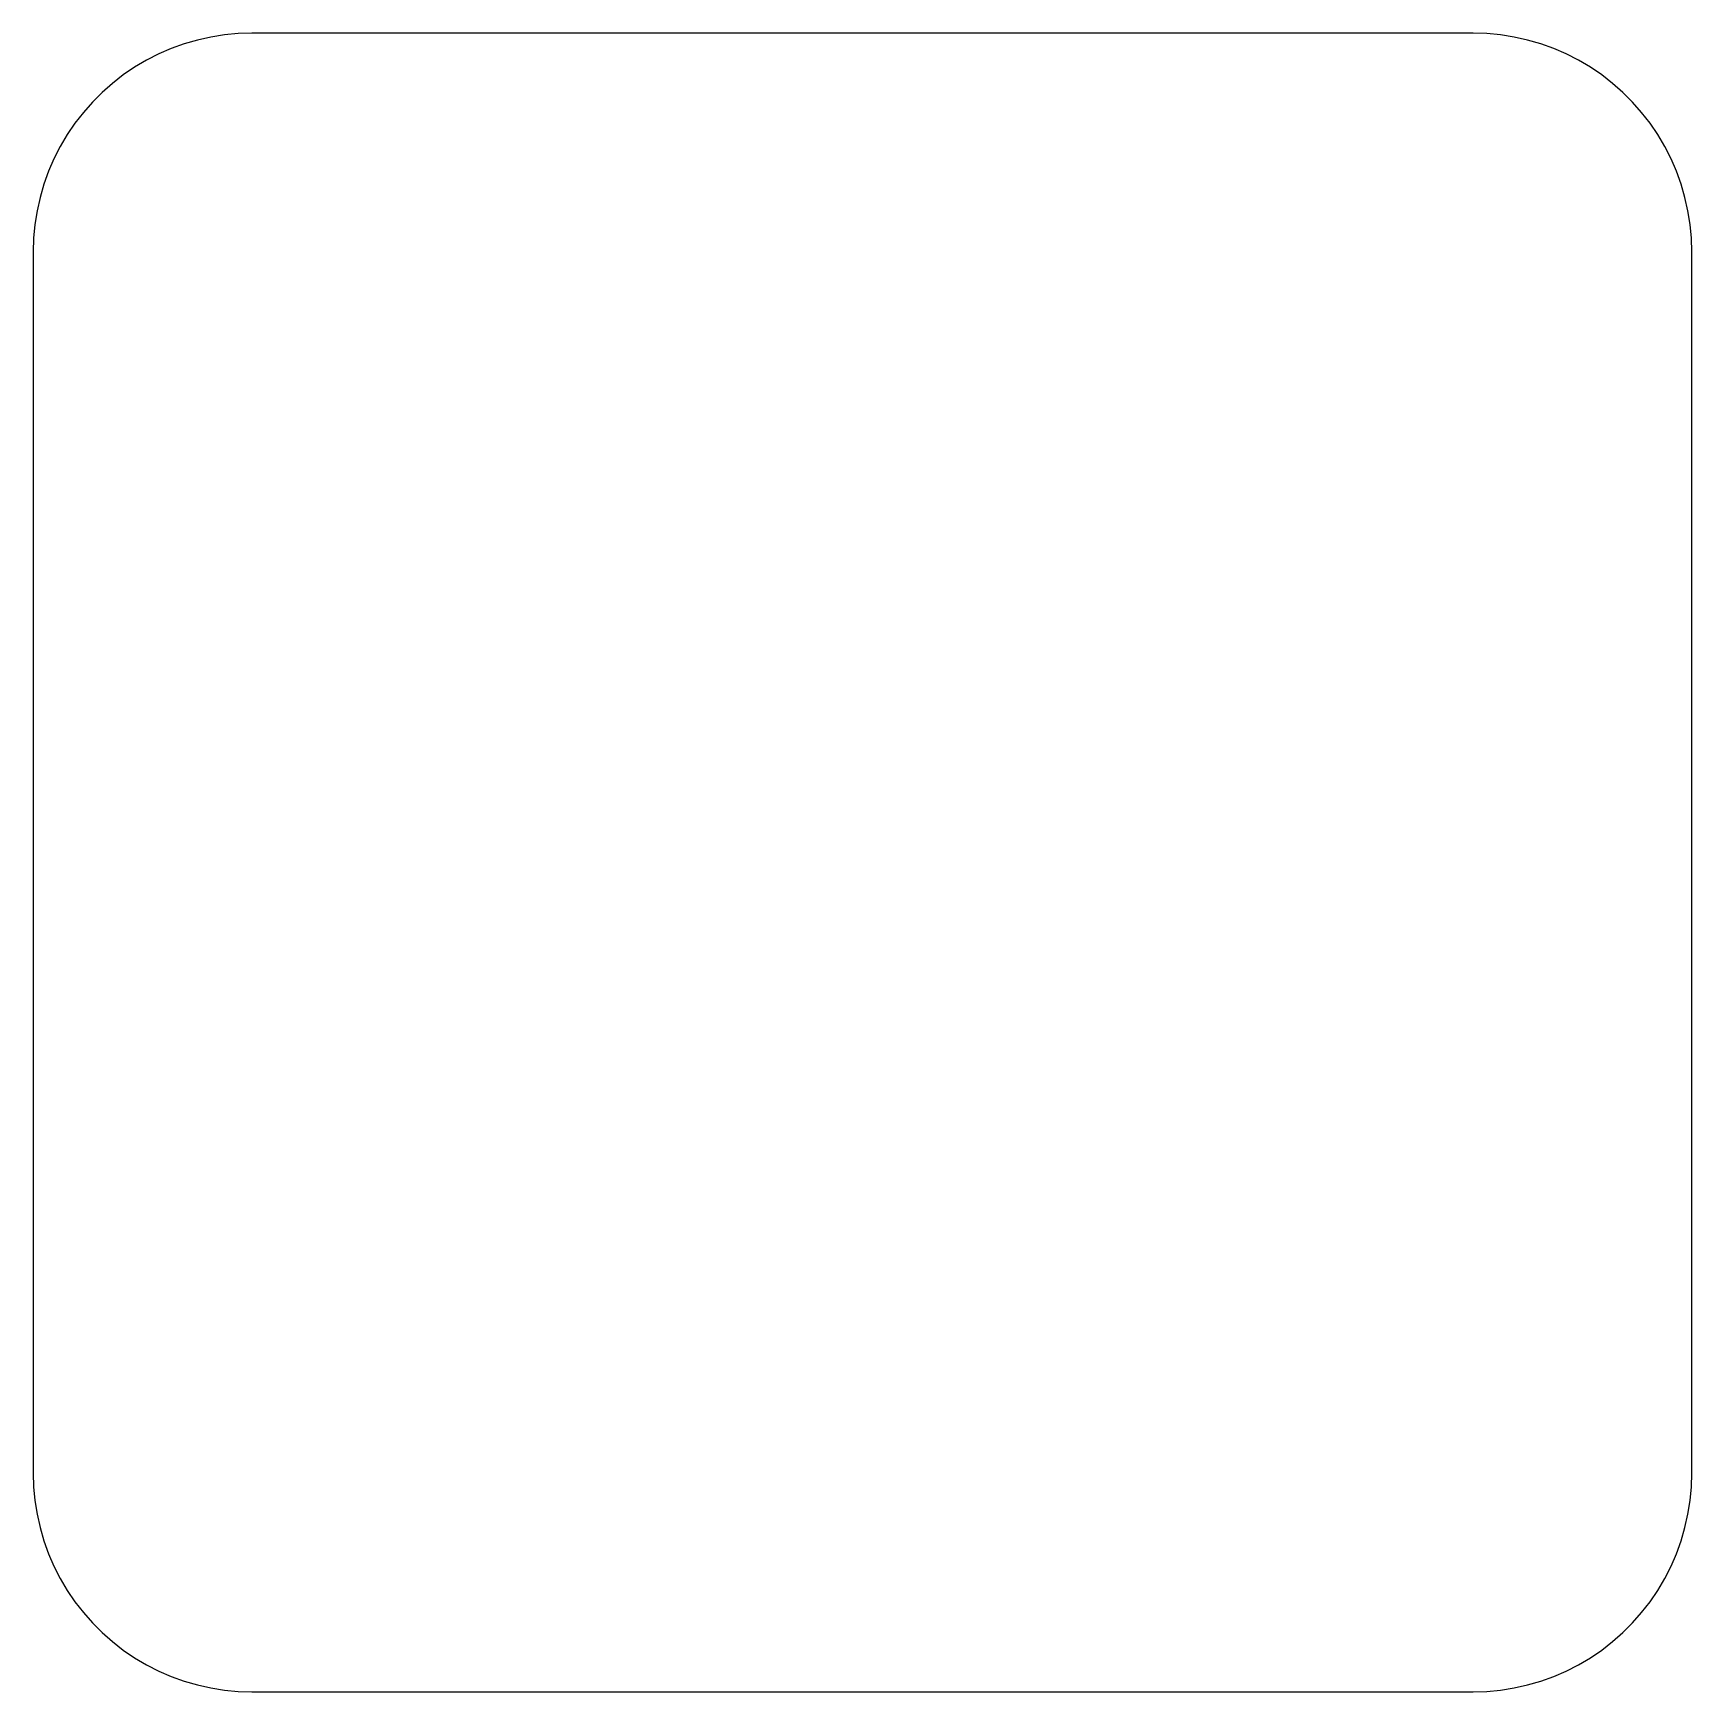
# Model space of a CAD drawing. Header units: metres. Extents: x -41.4 to 41.4, y -41.4 to 41.4.
import ezdxf

# ---------------------------------------------------------------- set-up
doc = ezdxf.new("R2010")
doc.units = ezdxf.units.M

msp = doc.modelspace()

# ---------------------------------------------------------------- linework, layer by layer
for p, q in [((-30.4773, 41.3864), (-31.1622, 41.3648)), ((30.4773, 41.3864), (-30.4773, 41.3864)), ((31.1622, 41.3648), (30.4773, 41.3864)), ((-34.4932, 40.6203), (-35.1221, 40.3481)), ((-33.8484, 40.8524), (-34.4932, 40.6203)), ((-33.1902, 41.0436), (-33.8484, 40.8524)), ((-32.5214, 41.1931), (-33.1902, 41.0436)), ((-31.8445, 41.3003), (-32.5214, 41.1931)), ((-31.1622, 41.3648), (-31.8445, 41.3003)), ((31.8445, 41.3003), (31.1622, 41.3648)), ((32.5214, 41.1931), (31.8445, 41.3003)), ((33.1902, 41.0436), (32.5214, 41.1931)), ((33.8484, 40.8524), (33.1902, 41.0436)), ((34.4932, 40.6203), (33.8484, 40.8524)), ((35.1221, 40.3481), (34.4932, 40.6203)), ((-35.7328, 40.037), (-36.3226, 39.6881)), ((-35.1221, 40.3481), (-35.7328, 40.037)), ((35.7328, 40.037), (35.1221, 40.3481)), ((36.3226, 39.6881), (35.7328, 40.037)), ((-36.8895, 39.3029), (-37.431, 38.8829)), ((-36.3226, 39.6881), (-36.8895, 39.3029)), ((36.8895, 39.3029), (36.3226, 39.6881)), ((37.431, 38.8829), (36.8895, 39.3029)), ((-37.9451, 38.4297), (-38.4297, 37.9451)), ((-37.431, 38.8829), (-37.9451, 38.4297)), ((37.9451, 38.4297), (37.431, 38.8829)), ((38.4297, 37.9451), (37.9451, 38.4297)), ((-38.8829, 37.431), (-39.3029, 36.8895)), ((-38.4297, 37.9451), (-38.8829, 37.431)), ((38.8829, 37.431), (38.4297, 37.9451)), ((39.3029, 36.8895), (38.8829, 37.431)), ((-39.3029, 36.8895), (-39.6881, 36.3226)), ((39.6881, 36.3226), (39.3029, 36.8895)), ((-40.037, 35.7328), (-40.3481, 35.1221)), ((-39.6881, 36.3226), (-40.037, 35.7328)), ((40.037, 35.7328), (39.6881, 36.3226)), ((40.3481, 35.1221), (40.037, 35.7328)), ((-40.3481, 35.1221), (-40.6203, 34.4932)), ((40.6203, 34.4932), (40.3481, 35.1221)), ((-40.6203, 34.4932), (-40.8524, 33.8484)), ((40.8524, 33.8484), (40.6203, 34.4932)), ((-41.0436, 33.1902), (-41.1931, 32.5214)), ((-40.8524, 33.8484), (-41.0436, 33.1902)), ((41.0436, 33.1902), (40.8524, 33.8484)), ((41.1931, 32.5214), (41.0436, 33.1902)), ((-41.1931, 32.5214), (-41.3003, 31.8445)), ((41.3003, 31.8445), (41.1931, 32.5214)), ((-41.3003, 31.8445), (-41.3648, 31.1622)), ((41.3648, 31.1622), (41.3003, 31.8445)), ((-41.3648, 31.1622), (-41.3864, 30.4773)), ((41.3864, 30.4773), (41.3648, 31.1622)), ((-41.3864, 30.4773), (-41.3864, -30.4773)), ((41.3864, -30.4773), (41.3864, 30.4773)), ((-41.3864, -30.4773), (-41.3648, -31.1622)), ((41.3648, -31.1622), (41.3864, -30.4773)), ((-41.3648, -31.1622), (-41.3003, -31.8445)), ((41.3003, -31.8445), (41.3648, -31.1622)), ((-41.3003, -31.8445), (-41.1931, -32.5214)), ((41.1931, -32.5214), (41.3003, -31.8445)), ((-41.1931, -32.5214), (-41.0436, -33.1902)), ((41.0436, -33.1902), (41.1931, -32.5214)), ((-41.0436, -33.1902), (-40.8524, -33.8484)), ((-40.8524, -33.8484), (-40.6203, -34.4932)), ((40.6203, -34.4932), (40.8524, -33.8484)), ((40.8524, -33.8484), (41.0436, -33.1902)), ((-40.6203, -34.4932), (-40.3481, -35.1221)), ((40.3481, -35.1221), (40.6203, -34.4932)), ((-40.3481, -35.1221), (-40.037, -35.7328)), ((40.037, -35.7328), (40.3481, -35.1221)), ((-40.037, -35.7328), (-39.6881, -36.3226)), ((-39.6881, -36.3226), (-39.3029, -36.8895)), ((39.3029, -36.8895), (39.6881, -36.3226)), ((39.6881, -36.3226), (40.037, -35.7328)), ((-39.3029, -36.8895), (-38.8829, -37.431)), ((38.8829, -37.431), (39.3029, -36.8895)), ((-38.8829, -37.431), (-38.4297, -37.9451)), ((-38.4297, -37.9451), (-37.9451, -38.4297)), ((37.9451, -38.4297), (38.4297, -37.9451)), ((38.4297, -37.9451), (38.8829, -37.431)), ((-37.9451, -38.4297), (-37.431, -38.8829)), ((-37.431, -38.8829), (-36.8895, -39.3029)), ((36.8895, -39.3029), (37.431, -38.8829)), ((37.431, -38.8829), (37.9451, -38.4297)), ((-36.8895, -39.3029), (-36.3226, -39.6881)), ((-36.3226, -39.6881), (-35.7328, -40.037)), ((35.7328, -40.037), (36.3226, -39.6881)), ((36.3226, -39.6881), (36.8895, -39.3029)), ((-35.7328, -40.037), (-35.1221, -40.3481)), ((-35.1221, -40.3481), (-34.4932, -40.6203)), ((34.4932, -40.6203), (35.1221, -40.3481)), ((35.1221, -40.3481), (35.7328, -40.037)), ((-34.4932, -40.6203), (-33.8484, -40.8524)), ((-33.8484, -40.8524), (-33.1902, -41.0436)), ((-33.1902, -41.0436), (-32.5214, -41.1931)), ((-32.5214, -41.1931), (-31.8445, -41.3003)), ((-31.8445, -41.3003), (-31.1622, -41.3648)), ((-31.1622, -41.3648), (-30.4773, -41.3864)), ((-30.4773, -41.3864), (30.4773, -41.3864)), ((30.4773, -41.3864), (31.1622, -41.3648)), ((31.1622, -41.3648), (31.8445, -41.3003)), ((31.8445, -41.3003), (32.5214, -41.1931)), ((32.5214, -41.1931), (33.1902, -41.0436)), ((33.1902, -41.0436), (33.8484, -40.8524)), ((33.8484, -40.8524), (34.4932, -40.6203))]:
    msp.add_line(p, q)

doc.saveas('drawing.dxf')
